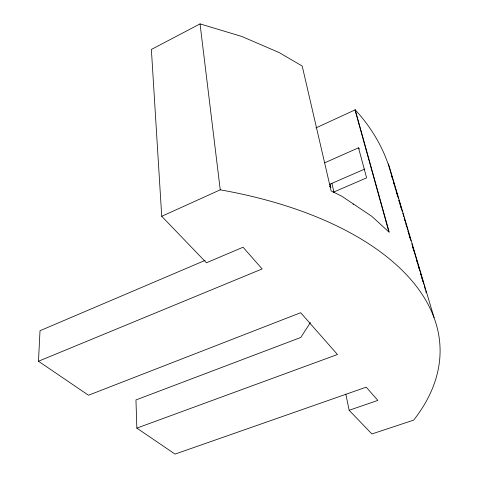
<?xml version="1.0" encoding="UTF-8"?>
<svg xmlns="http://www.w3.org/2000/svg" width="478" height="478" viewBox="0 0 478 478"><rect width="100%" height="100%" fill="white"/><g stroke="black" fill="none" stroke-linecap="round" stroke-linejoin="round"><path stroke-width="0.72" d="M310.389 322.59L300.793 337.456L135.955 399.943L136.845 428.121L337.462 354.509L300.674 312.714L88.484 395.24L38.479 361.249L40.015 330.716L205.092 260.396M315.88 127.931L355.232 109.832L389.271 232.326L371.77 216.301L341.716 196.171L331.135 190.949L302.198 66.03L279.098 52.526L241.647 36.412L200.043 23.9L151.377 49.449L161.725 216.301L206.43 262.775L243.039 247.228L262.153 268.935L38.479 361.249M161.725 216.301L220.244 189.832L200.043 23.9M324.646 162.849L358.5 147.81L359.426 148.951M329.473 184.412L364.762 169.063M333.16 192.299L366.626 177.864L358.5 147.81M390 170.401L390.114 170.353C383.679 147.851 371.03 127.017 355.232 109.832M353.051 204.267L353.511 204.076M425.223 289.363L424.291 285.754M345.845 394.183L349.143 410.273L377.859 400.409L366.208 387.168L175.056 454.1L136.845 428.121M349.143 410.273L371.884 433.958L413.649 420.126A345.576 178.772 -2 0 0 220.244 189.832M329.587 186.157L330.878 187.752L330.041 184.138M388.447 163.793L434.06 317.667M390.329 171.064L398.556 198.848M398.975 200.27L402.351 211.67M402.775 213.092L403.826 216.654M404.251 218.082L407.626 229.476M408.051 230.904L411.002 240.876M411.845 243.726L420.072 271.504M420.497 272.932L423.872 284.326M391.267 174.673L392.324 178.24M393.585 182.512L394.219 184.651M395.061 187.496L395.694 189.635M396.119 191.063L397.594 196.046M398.861 200.318L399.494 202.457M399.913 203.885L401.389 208.868M404.131 218.129L404.764 220.268M406.031 224.541L406.664 226.68M407.925 230.952L408.559 233.091M408.983 234.513L410.034 238.074M412.777 247.335L413.834 250.896M416.571 260.157L417.204 262.297M418.053 265.147L419.104 268.708M420.371 272.98L421.004 275.119M421.847 277.969L422.899 281.53M354.999 109.946L388.805 231.722M425.701 290.744L426.233 292.889M331.863 183.229L334.062 192.61"/></g></svg>
